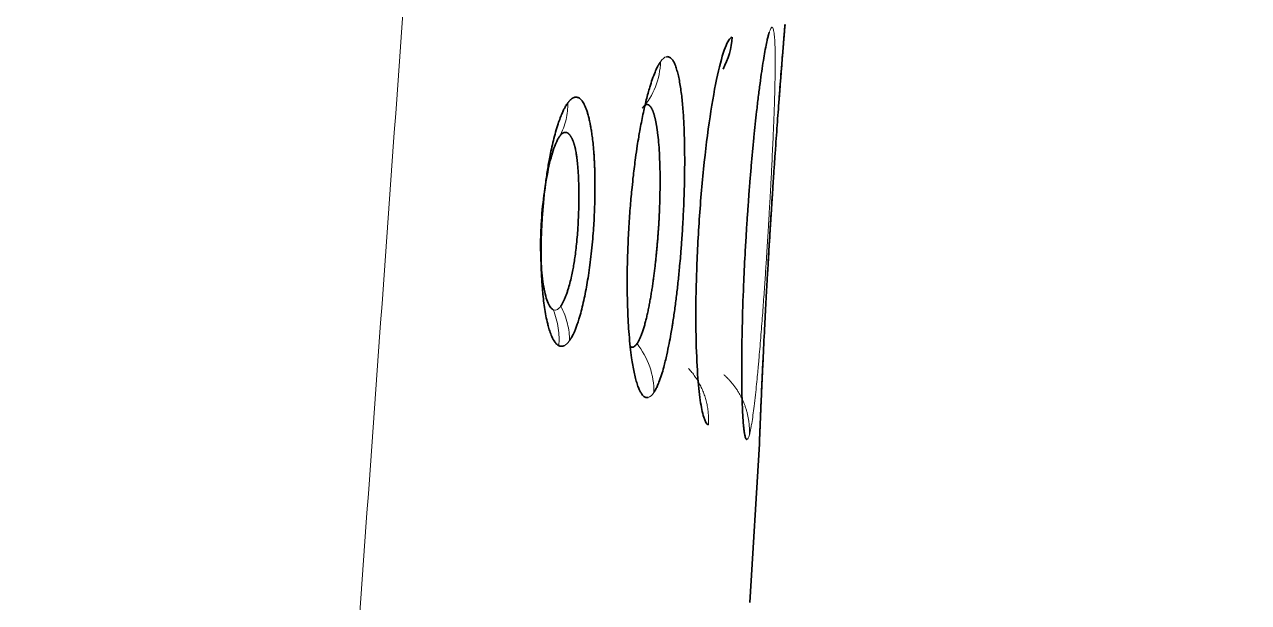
# Model space of a CAD drawing. Header units: inches. Extents: x -1096 to 3103, y -191 to 3207.
# Drawn here: x -32.59 to -24.66, y 1523.97 to 1527.71 of the extents above; entities that cross this region are included whole.
import ezdxf

# ---------------------------------------------------------------- set-up
doc = ezdxf.new("R2010")
doc.units = ezdxf.units.IN

msp = doc.modelspace()

# ---------------------------------------------------------------- linework, layer by layer
at = {"lineweight": 35}
for p, q in [((-27.6595, 1527.709), (-27.6619, 1527.6797)), ((-27.8882, 1523.966), (-27.8254, 1524.993))]:
    msp.add_line(p, q, dxfattribs=at)
msp.add_ellipse((-28.4935, 1527.6575), major_axis=(0.1255, -0.4789), ratio=0.993789, start_param=0.816449, end_param=1.255225, dxfattribs=at)
at = {"lineweight": 13}
for points, knots in [([(-24.657, 1604.0575), (-24.6612, 1604.0019), (-24.6697, 1603.8898), (-24.6825, 1603.7202), (-24.6954, 1603.5479), (-24.7085, 1603.373), (-24.7217, 1603.1954), (-24.7351, 1603.0151), (-24.7487, 1602.8322), (-24.7624, 1602.6465), (-24.7762, 1602.4583), (-24.8033, 1602.0882), (-24.8495, 1601.4522), (-24.9046, 1600.6884), (-24.9558, 1599.9769), (-24.9972, 1599.4027), (-25.0386, 1598.8284), (-25.08, 1598.2541), (-25.1215, 1597.6798), (-25.2023, 1596.5586), (-25.3127, 1595.03), (-25.4425, 1593.2333), (-25.5422, 1591.8545), (-25.6116, 1590.8938), (-25.6605, 1590.2177), (-25.6991, 1589.6825), (-25.7378, 1589.1445), (-25.7775, 1588.5933), (-25.8181, 1588.029), (-25.8596, 1587.4515), (-25.9021, 1586.8608), (-25.9455, 1586.257), (-25.9898, 1585.64), (-26.035, 1585.0098), (-26.0812, 1584.3665), (-26.1283, 1583.71), (-26.1763, 1583.0403), (-26.2252, 1582.3575), (-26.2751, 1581.6615), (-26.3258, 1580.9523), (-26.3776, 1580.23), (-26.4302, 1579.4945), (-26.4838, 1578.7459), (-26.5383, 1577.9841), (-26.5937, 1577.2091), (-26.7064, 1575.6334), (-26.878, 1573.2344), (-27.1101, 1569.9896), (-27.348, 1566.6641), (-27.5918, 1563.2577), (-27.8414, 1559.7706), (-28.0968, 1556.2027), (-28.3581, 1552.554), (-28.6288, 1548.7766), (-28.9068, 1544.8982), (-29.1902, 1540.9465), (-29.4735, 1536.9971), (-29.7568, 1533.05), (-30.0401, 1529.1052), (-30.3233, 1525.1627), (-30.6065, 1521.2225), (-30.8896, 1517.2847), (-31.1726, 1513.3491), (-31.4555, 1509.4158), (-31.7384, 1505.4849), (-32.0211, 1501.5563), (-32.3037, 1497.6299), (-32.4922, 1495.0131), (-32.5863, 1493.7051)], [0, 0, 0, 0, 0.001515, 0.003053, 0.004616, 0.006203, 0.007814, 0.009449, 0.011108, 0.012791, 0.014499, 0.01623, 0.022857, 0.031796, 0.037001, 0.042205, 0.047411, 0.052616, 0.057822, 0.063029, 0.083104, 0.099391, 0.111888, 0.120596, 0.125515, 0.130273, 0.135149, 0.140145, 0.14526, 0.150494, 0.155847, 0.16132, 0.166912, 0.172623, 0.178453, 0.184403, 0.190472, 0.19666, 0.202967, 0.209394, 0.21594, 0.222605, 0.229389, 0.236293, 0.243316, 0.250458, 0.27913, 0.308534, 0.338669, 0.369537, 0.401135, 0.433466, 0.466528, 0.500322, 0.536151, 0.571959, 0.607745, 0.64351, 0.679254, 0.714977, 0.750679, 0.78636, 0.822019, 0.857658, 0.893275, 0.928871, 0.964446, 1, 1, 1, 1]), ([(-27.8903, 1525.0522), (-27.89, 1525.0536), (-27.8891, 1525.0567), (-27.8878, 1525.0621), (-27.8862, 1525.0686), (-27.8844, 1525.0765), (-27.8824, 1525.086), (-27.8802, 1525.0973), (-27.8778, 1525.1106), (-27.8734, 1525.1362), (-27.8673, 1525.1764), (-27.8592, 1525.2385), (-27.8514, 1525.3059), (-27.8441, 1525.3757), (-27.838, 1525.4381), (-27.8331, 1525.4901), (-27.8296, 1525.5296), (-27.8273, 1525.5552), (-27.8242, 1525.5913), (-27.8199, 1525.6429), (-27.8139, 1525.7163), (-27.8083, 1525.7886), (-27.803, 1525.859), (-27.7981, 1525.9272), (-27.7934, 1525.9927), (-27.7891, 1526.0551), (-27.7851, 1526.1142), (-27.7814, 1526.1699), (-27.7781, 1526.2219), (-27.775, 1526.2701), (-27.7722, 1526.3144), (-27.7698, 1526.3548), (-27.7675, 1526.3912), (-27.7656, 1526.4237), (-27.7639, 1526.4521), (-27.7625, 1526.4765), (-27.7603, 1526.5147), (-27.7566, 1526.5795), (-27.751, 1526.683), (-27.744, 1526.818), (-27.7377, 1526.9516), (-27.7326, 1527.0724), (-27.7289, 1527.1722), (-27.7259, 1527.2673), (-27.7241, 1527.3469), (-27.7231, 1527.4131), (-27.7228, 1527.4682), (-27.7231, 1527.5196), (-27.7242, 1527.5665), (-27.7258, 1527.6039), (-27.7279, 1527.6326), (-27.7302, 1527.6539), (-27.7329, 1527.6697), (-27.7357, 1527.6802), (-27.7384, 1527.6864), (-27.7407, 1527.6895), (-27.7427, 1527.6907), (-27.7438, 1527.6909), (-27.7443, 1527.6909)], [0, 0, 0, 0, 0.004872, 0.010579, 0.017122, 0.024499, 0.03271, 0.041755, 0.051631, 0.062336, 0.094597, 0.12323, 0.155284, 0.182579, 0.205128, 0.222917, 0.235918, 0.244119, 0.247515, 0.270238, 0.291929, 0.312578, 0.332172, 0.350704, 0.368185, 0.384628, 0.400043, 0.414437, 0.42781, 0.440165, 0.451502, 0.461823, 0.471127, 0.479417, 0.486691, 0.492953, 0.4982, 0.516118, 0.543024, 0.578966, 0.624011, 0.654396, 0.685503, 0.717305, 0.749775, 0.772781, 0.796809, 0.821872, 0.847992, 0.875186, 0.895515, 0.916054, 0.936799, 0.954886, 0.970252, 0.982896, 0.992814, 1, 1, 1, 1]), ([(-28.5847, 1527.1675), (-28.5488, 1527.2071), (-28.4891, 1527.302), (-28.4674, 1527.4129), (-28.4663, 1527.4675)], [0, 0, 0, 0, 0.498334, 1, 1, 1, 1]), ([(-29.0667, 1527.201), (-29.0663, 1527.1651), (-29.0744, 1527.0891), (-29.1014, 1527.0185), (-29.1198, 1526.9845)], [0, 0, 0, 0, 0.475307, 1, 1, 1, 1]), ([(-29.1122, 1525.8855), (-29.1214, 1525.8721), (-29.1307, 1525.8638), (-29.1491, 1525.8571), (-29.1581, 1525.8587), (-29.1667, 1525.8651)], [0, 0, 0, 0, 0.5, 0.5, 1, 1, 1, 1]), ([(-29.1247, 1525.6289), (-29.1217, 1525.6661), (-29.1241, 1525.7465), (-29.1456, 1525.8237), (-29.1614, 1525.8616)], [0, 0, 0, 0, 0.47368, 1, 1, 1, 1]), ([(-29.0551, 1525.6623), (-29.0554, 1525.6983), (-29.0649, 1525.7754), (-29.0932, 1525.8494), (-29.1122, 1525.8855)], [0, 0, 0, 0, 0.477106, 1, 1, 1, 1]), ([(-28.6184, 1525.6428), (-28.5832, 1525.5986), (-28.5545, 1525.5471), (-28.5169, 1525.4383), (-28.508, 1525.3809), (-28.509, 1525.3258)], [0, 0, 0, 0, 0.5, 0.5, 1, 1, 1, 1]), ([(-27.8903, 1525.0522), (-27.8902, 1525.0557), (-27.8899, 1525.0627), (-27.8898, 1525.0733), (-27.8899, 1525.0839), (-27.8902, 1525.0946), (-27.8908, 1525.1053), (-27.8916, 1525.116), (-27.8926, 1525.1268), (-27.8939, 1525.1376), (-27.8955, 1525.1483), (-27.8973, 1525.1591), (-27.8993, 1525.1699), (-27.9016, 1525.1806), (-27.9041, 1525.1913), (-27.9068, 1525.2019), (-27.9098, 1525.2125), (-27.9131, 1525.2231), (-27.9166, 1525.2336), (-27.9203, 1525.244), (-27.9243, 1525.2543), (-27.9285, 1525.2645), (-27.9329, 1525.2747), (-27.9377, 1525.2847), (-27.9426, 1525.2946), (-27.9477, 1525.3044), (-27.9531, 1525.3141), (-27.9587, 1525.3237), (-27.9645, 1525.3331), (-27.9705, 1525.3424), (-27.9767, 1525.3515), (-27.9831, 1525.3605), (-27.9896, 1525.3694), (-27.9964, 1525.378), (-28.0033, 1525.3866), (-28.0103, 1525.3949), (-28.0176, 1525.4031), (-28.0249, 1525.411), (-28.0324, 1525.4188), (-28.0401, 1525.4264), (-28.0479, 1525.4338), (-28.0532, 1525.4386), (-28.0558, 1525.441)], [0, 0, 0, 0, 0.024309, 0.048737, 0.073277, 0.097921, 0.122662, 0.147492, 0.172405, 0.197393, 0.222448, 0.247563, 0.272731, 0.297944, 0.323197, 0.348483, 0.373794, 0.399127, 0.424474, 0.449831, 0.475193, 0.500556, 0.525915, 0.551268, 0.576611, 0.601938, 0.627244, 0.652524, 0.677773, 0.702983, 0.728149, 0.753263, 0.778319, 0.80331, 0.828228, 0.853067, 0.877817, 0.902473, 0.927027, 0.951471, 0.975797, 1, 1, 1, 1])]:
    msp.add_open_spline(points, degree=3, knots=knots, dxfattribs=at)
at = {"lineweight": 35}
for points, knots in [([(-27.6619, 1527.6797), (-27.662, 1527.6781), (-27.6623, 1527.6746), (-27.6628, 1527.6684), (-27.6635, 1527.6606), (-27.6643, 1527.6508), (-27.6653, 1527.6388), (-27.6665, 1527.6242), (-27.6687, 1527.5976), (-27.672, 1527.5567), (-27.677, 1527.4954), (-27.6825, 1527.4259), (-27.6888, 1527.3459), (-27.6955, 1527.2578), (-27.7023, 1527.1684), (-27.7088, 1527.0796), (-27.715, 1526.9935), (-27.7213, 1526.904), (-27.7277, 1526.8118), (-27.7329, 1526.7362), (-27.7371, 1526.673), (-27.7408, 1526.6171), (-27.7456, 1526.5435), (-27.7514, 1526.4519), (-27.7582, 1526.3424), (-27.7644, 1526.2398), (-27.7699, 1526.1457), (-27.7748, 1526.0612), (-27.7802, 1525.9639), (-27.786, 1525.8552), (-27.7937, 1525.7068), (-27.8026, 1525.527), (-27.8093, 1525.3798), (-27.8136, 1525.2836), (-27.816, 1525.2266), (-27.8183, 1525.1733), (-27.8203, 1525.1247), (-27.8219, 1525.0858), (-27.8232, 1525.0558), (-27.8241, 1525.0334), (-27.8247, 1525.0167), (-27.8252, 1525.0055), (-27.8254, 1524.9988), (-27.8255, 1524.9952), (-27.8256, 1524.9935), (-27.8256, 1524.9932), (-27.8256, 1524.993)], [0, 0, 0, 0, 0.005478, 0.012088, 0.019828, 0.028697, 0.038694, 0.049815, 0.062055, 0.094135, 0.122732, 0.153805, 0.184826, 0.215793, 0.246708, 0.271782, 0.296802, 0.321784, 0.346734, 0.371652, 0.381642, 0.396023, 0.414791, 0.437934, 0.465436, 0.497272, 0.515227, 0.536784, 0.561953, 0.590755, 0.623221, 0.684062, 0.749062, 0.772183, 0.796327, 0.821486, 0.847648, 0.874792, 0.895106, 0.915702, 0.936587, 0.954439, 0.969705, 0.982388, 0.992487, 1, 1, 1, 1]), ([(-27.7026, 1527.1624), (-27.7024, 1527.1656), (-27.6996, 1527.2026), (-27.6944, 1527.2711), (-27.6882, 1527.3526), (-27.6829, 1527.4204), (-27.6784, 1527.4769), (-27.6742, 1527.5299), (-27.6703, 1527.5782), (-27.6671, 1527.617), (-27.6647, 1527.6468), (-27.6629, 1527.669), (-27.6615, 1527.6857), (-27.6605, 1527.6969), (-27.66, 1527.7036), (-27.6597, 1527.707), (-27.6595, 1527.7086), (-27.6595, 1527.7089), (-27.6595, 1527.709)], [0, 0, 0, 0, 0.009648, 0.109729, 0.211715, 0.284115, 0.359772, 0.438728, 0.521049, 0.606793, 0.670847, 0.735553, 0.800894, 0.857989, 0.906456, 0.946289, 0.977476, 1, 1, 1, 1]), ([(-27.7614, 1527.6601), (-27.7619, 1527.6585), (-27.763, 1527.655), (-27.7649, 1527.6487), (-27.7671, 1527.6408), (-27.7696, 1527.631), (-27.7726, 1527.6189), (-27.776, 1527.6043), (-27.7817, 1527.5777), (-27.7896, 1527.5369), (-27.7999, 1527.4759), (-27.8105, 1527.4069), (-27.8215, 1527.3276), (-27.8327, 1527.2405), (-27.8431, 1527.152), (-27.8526, 1527.0644), (-27.8613, 1526.9793), (-27.8697, 1526.8911), (-27.8779, 1526.8002), (-27.8842, 1526.7255), (-27.8892, 1526.6629), (-27.8935, 1526.6075), (-27.8988, 1526.5348), (-27.905, 1526.4449), (-27.9118, 1526.3376), (-27.92, 1526.1936), (-27.9297, 1525.9906), (-27.9359, 1525.7989), (-27.939, 1525.6451), (-27.9401, 1525.5452), (-27.9403, 1525.4489), (-27.9396, 1525.368), (-27.9383, 1525.3006), (-27.9366, 1525.2449), (-27.9344, 1525.1932), (-27.9316, 1525.1463), (-27.9284, 1525.1089), (-27.9252, 1525.0801), (-27.9219, 1525.0586), (-27.9186, 1525.0427), (-27.9153, 1525.0322), (-27.9124, 1525.026), (-27.9099, 1525.0228), (-27.9079, 1525.0215), (-27.9067, 1525.0213), (-27.9062, 1525.0213)], [0, 0, 0, 0, 0.005489, 0.012106, 0.019849, 0.028718, 0.03871, 0.049822, 0.062049, 0.094134, 0.122722, 0.153793, 0.184814, 0.215782, 0.246701, 0.271782, 0.296807, 0.321791, 0.346741, 0.371656, 0.38183, 0.396322, 0.415129, 0.438238, 0.465633, 0.497291, 0.548689, 0.623092, 0.653058, 0.684038, 0.716037, 0.749085, 0.772414, 0.796664, 0.821824, 0.847885, 0.874825, 0.895221, 0.915812, 0.936601, 0.954502, 0.969791, 0.982471, 0.992541, 1, 1, 1, 1]), ([(-28.4663, 1527.4675), (-28.4673, 1527.466), (-28.4696, 1527.4626), (-28.4733, 1527.4568), (-28.4777, 1527.4494), (-28.4827, 1527.4405), (-28.4883, 1527.4296), (-28.4946, 1527.4164), (-28.505, 1527.3927), (-28.5188, 1527.3568), (-28.5379, 1527.2977), (-28.5584, 1527.2231), (-28.5802, 1527.1281), (-28.5962, 1527.045), (-28.6082, 1526.9757), (-28.6176, 1526.9174), (-28.6295, 1526.8348), (-28.6409, 1526.7443), (-28.652, 1526.6412), (-28.662, 1526.5311), (-28.6717, 1526.3954), (-28.6774, 1526.276), (-28.6806, 1526.173), (-28.6821, 1526.0844), (-28.682, 1525.9773), (-28.6789, 1525.8435), (-28.6703, 1525.6924), (-28.6577, 1525.5765), (-28.6458, 1525.5011), (-28.6374, 1525.4568), (-28.628, 1525.4164), (-28.6176, 1525.3805), (-28.6073, 1525.3522), (-28.5972, 1525.3308), (-28.5877, 1525.3152), (-28.5782, 1525.3041), (-28.5694, 1525.2974), (-28.5619, 1525.2939), (-28.5555, 1525.2926), (-28.5503, 1525.2925), (-28.5472, 1525.293), (-28.5459, 1525.2932)], [0, 0, 0, 0, 0.005554, 0.012212, 0.019972, 0.028835, 0.038798, 0.049857, 0.062009, 0.094144, 0.122654, 0.164029, 0.205336, 0.246577, 0.261309, 0.282117, 0.309016, 0.346447, 0.371562, 0.40803, 0.449921, 0.49717, 0.518469, 0.546547, 0.581427, 0.623161, 0.683442, 0.749063, 0.772788, 0.797238, 0.822404, 0.848274, 0.87483, 0.895236, 0.915826, 0.936607, 0.954255, 0.969416, 0.982094, 0.992289, 1, 1, 1, 1]), ([(-28.509, 1525.3258), (-28.508, 1525.3274), (-28.5058, 1525.3309), (-28.5022, 1525.3369), (-28.498, 1525.3444), (-28.4933, 1525.3534), (-28.4881, 1525.3644), (-28.4823, 1525.3776), (-28.4726, 1525.4015), (-28.46, 1525.4376), (-28.4429, 1525.4963), (-28.4264, 1525.564), (-28.4111, 1525.6374), (-28.3998, 1525.6984), (-28.3923, 1525.7432), (-28.384, 1525.7949), (-28.3742, 1525.8617), (-28.3624, 1525.9529), (-28.3516, 1526.0476), (-28.343, 1526.1339), (-28.3355, 1526.218), (-28.3286, 1526.3074), (-28.3212, 1526.421), (-28.315, 1526.5473), (-28.3093, 1526.7255), (-28.3088, 1526.8935), (-28.3135, 1527.0467), (-28.3196, 1527.1519), (-28.3271, 1527.233), (-28.335, 1527.2932), (-28.342, 1527.3368), (-28.3501, 1527.377), (-28.3594, 1527.4131), (-28.3689, 1527.4414), (-28.3783, 1527.4629), (-28.3873, 1527.4783), (-28.3964, 1527.4893), (-28.405, 1527.4961), (-28.4125, 1527.4995), (-28.4188, 1527.5007), (-28.4239, 1527.5008), (-28.427, 1527.5003), (-28.4282, 1527.5001)], [0, 0, 0, 0, 0.00574, 0.012539, 0.020395, 0.029309, 0.039278, 0.0503, 0.062374, 0.094808, 0.123301, 0.163195, 0.195598, 0.220506, 0.237864, 0.247638, 0.279014, 0.310359, 0.341623, 0.372778, 0.393309, 0.421103, 0.456142, 0.498405, 0.538106, 0.624054, 0.66412, 0.706058, 0.749801, 0.773059, 0.797214, 0.822278, 0.848274, 0.875218, 0.895535, 0.916069, 0.936814, 0.954645, 0.96988, 0.982521, 0.992562, 1, 1, 1, 1]), ([(-29.0667, 1527.201), (-29.0682, 1527.1989), (-29.0716, 1527.194), (-29.0776, 1527.1848), (-29.0851, 1527.1721), (-29.0942, 1527.1548), (-29.1047, 1527.1321), (-29.1166, 1527.1028), (-29.1305, 1527.0635), (-29.1454, 1527.015), (-29.1599, 1526.9595), (-29.1726, 1526.9045), (-29.1855, 1526.8414), (-29.1987, 1526.7658), (-29.2119, 1526.6735), (-29.2212, 1526.5911), (-29.2288, 1526.5077), (-29.2336, 1526.4397), (-29.2369, 1526.3722), (-29.2386, 1526.3228), (-29.2395, 1526.2798), (-29.2401, 1526.2332), (-29.2399, 1526.1734), (-29.2376, 1526.0919), (-29.2329, 1526.0135), (-29.2266, 1525.9447), (-29.2198, 1525.8892), (-29.2111, 1525.8339), (-29.2021, 1525.7905), (-29.1929, 1525.7539), (-29.1831, 1525.7206), (-29.169, 1525.6836), (-29.1535, 1525.6554), (-29.1374, 1525.6367), (-29.1244, 1525.6281), (-29.1128, 1525.625), (-29.1042, 1525.625), (-29.0971, 1525.6263), (-29.0929, 1525.6279), (-29.091, 1525.6285)], [0, 0, 0, 0, 0.00838, 0.019828, 0.034311, 0.051779, 0.07223, 0.095696, 0.122213, 0.156817, 0.188919, 0.218495, 0.245511, 0.285003, 0.326851, 0.370915, 0.392493, 0.433838, 0.457227, 0.478268, 0.49699, 0.512576, 0.538783, 0.575717, 0.623427, 0.651319, 0.681697, 0.714579, 0.749997, 0.768411, 0.795415, 0.831012, 0.875167, 0.903589, 0.936491, 0.95725, 0.97475, 0.989001, 1, 1, 1, 1]), ([(-29.0301, 1527.2347), (-29.0311, 1527.2342), (-29.0332, 1527.2332), (-29.0364, 1527.2313), (-29.0395, 1527.2293), (-29.0426, 1527.227), (-29.0457, 1527.2244), (-29.0488, 1527.2217), (-29.0518, 1527.2187), (-29.0548, 1527.2156), (-29.0578, 1527.2122), (-29.0608, 1527.2086), (-29.0638, 1527.2049), (-29.0657, 1527.2023), (-29.0667, 1527.201)], [0, 0, 0, 0, 0.087726, 0.174597, 0.26064, 0.345882, 0.430348, 0.514063, 0.597044, 0.679271, 0.760709, 0.841329, 0.921101, 1, 1, 1, 1]), ([(-29.0551, 1525.6623), (-29.0538, 1525.6644), (-29.0506, 1525.6691), (-29.0454, 1525.6775), (-29.0391, 1525.6885), (-29.0319, 1525.7024), (-29.0237, 1525.7201), (-29.0146, 1525.742), (-29.0047, 1525.7689), (-28.9928, 1525.8052), (-28.9797, 1525.8513), (-28.9662, 1525.9067), (-28.9541, 1525.9639), (-28.943, 1526.023), (-28.9329, 1526.0852), (-28.9233, 1526.1523), (-28.9145, 1526.2252), (-28.907, 1526.3002), (-28.9011, 1526.372), (-28.897, 1526.4352), (-28.8944, 1526.4879), (-28.8928, 1526.5301), (-28.8918, 1526.562), (-28.8914, 1526.5835), (-28.8911, 1526.6018), (-28.8908, 1526.6205), (-28.8906, 1526.6432), (-28.8905, 1526.6666), (-28.8906, 1526.6906), (-28.8909, 1526.7152), (-28.8914, 1526.7403), (-28.8921, 1526.766), (-28.893, 1526.792), (-28.8942, 1526.8184), (-28.8956, 1526.845), (-28.898, 1526.8824), (-28.9018, 1526.9268), (-28.9071, 1526.974), (-28.9124, 1527.0124), (-28.9174, 1527.0429), (-28.9218, 1527.0664), (-28.9267, 1527.0899), (-28.9326, 1527.1144), (-28.94, 1527.1402), (-28.9477, 1527.1626), (-28.9555, 1527.1819), (-28.9635, 1527.198), (-28.9728, 1527.2131), (-28.9845, 1527.227), (-28.997, 1527.2354), (-29.0084, 1527.2384), (-29.0168, 1527.2384), (-29.0239, 1527.237), (-29.0282, 1527.2354), (-29.0301, 1527.2347)], [0, 0, 0, 0, 0.008312, 0.018718, 0.031215, 0.045793, 0.062447, 0.081166, 0.101965, 0.12488, 0.158032, 0.189933, 0.220552, 0.249847, 0.279081, 0.309902, 0.342245, 0.37604, 0.40723, 0.433936, 0.456243, 0.474204, 0.487831, 0.49712, 0.502069, 0.511588, 0.521488, 0.53177, 0.542435, 0.553485, 0.564918, 0.576737, 0.588939, 0.601522, 0.614485, 0.627837, 0.657455, 0.683638, 0.706353, 0.725554, 0.7412, 0.75326, 0.775273, 0.796753, 0.817681, 0.838042, 0.857822, 0.877012, 0.903556, 0.937505, 0.957454, 0.974506, 0.988684, 1, 1, 1, 1]), ([(-28.56, 1527.1897), (-28.5593, 1527.1899), (-28.5578, 1527.1904), (-28.5556, 1527.1907), (-28.5535, 1527.1909), (-28.5514, 1527.1908), (-28.5493, 1527.1905), (-28.5473, 1527.19), (-28.5453, 1527.1892), (-28.5433, 1527.1883), (-28.5414, 1527.1872), (-28.5395, 1527.1858), (-28.5376, 1527.1843), (-28.5357, 1527.1826), (-28.5339, 1527.1807), (-28.5321, 1527.1786), (-28.5304, 1527.1764), (-28.5286, 1527.174), (-28.5269, 1527.1714), (-28.5253, 1527.1687), (-28.5237, 1527.1658), (-28.5221, 1527.1628), (-28.5205, 1527.1596), (-28.5189, 1527.1563), (-28.5174, 1527.1529), (-28.516, 1527.1493), (-28.5145, 1527.1457), (-28.5131, 1527.1418), (-28.5117, 1527.1379), (-28.5103, 1527.1339), (-28.509, 1527.1297), (-28.5077, 1527.1255), (-28.5064, 1527.1211), (-28.5052, 1527.1167), (-28.504, 1527.1121), (-28.5028, 1527.1075), (-28.5016, 1527.1027), (-28.5005, 1527.0979), (-28.4994, 1527.093), (-28.4983, 1527.0881), (-28.4972, 1527.0831), (-28.4962, 1527.0779), (-28.4952, 1527.0728), (-28.4942, 1527.0676), (-28.4933, 1527.0623), (-28.4923, 1527.0569), (-28.4914, 1527.0516), (-28.4905, 1527.0461), (-28.4897, 1527.0407), (-28.4889, 1527.0352), (-28.488, 1527.0296), (-28.4872, 1527.0241), (-28.4865, 1527.0185), (-28.4857, 1527.0129), (-28.4828, 1526.9903), (-28.4781, 1526.9469), (-28.4732, 1526.8765), (-28.4699, 1526.7969), (-28.4685, 1526.7084), (-28.4693, 1526.6121), (-28.4713, 1526.5419), (-28.4729, 1526.5021), (-28.4732, 1526.4945), (-28.4736, 1526.4865), (-28.474, 1526.4782), (-28.4744, 1526.4696), (-28.4748, 1526.4606), (-28.4753, 1526.4514), (-28.4759, 1526.4418), (-28.4764, 1526.432), (-28.477, 1526.4218), (-28.4777, 1526.4113), (-28.4783, 1526.4005), (-28.4791, 1526.3894), (-28.4798, 1526.378), (-28.4807, 1526.3663), (-28.4815, 1526.3543), (-28.4825, 1526.342), (-28.4834, 1526.3294), (-28.4845, 1526.3165), (-28.4855, 1526.3033), (-28.4867, 1526.2899), (-28.4879, 1526.2762), (-28.4891, 1526.2622), (-28.4905, 1526.248), (-28.4918, 1526.2335), (-28.4933, 1526.2188), (-28.4948, 1526.2039), (-28.4964, 1526.1887), (-28.4981, 1526.1733), (-28.4998, 1526.1577), (-28.5016, 1526.1419), (-28.5035, 1526.1259), (-28.5055, 1526.1098), (-28.5075, 1526.0935), (-28.5097, 1526.0771), (-28.5119, 1526.0606), (-28.5142, 1526.0439), (-28.5166, 1526.0273), (-28.519, 1526.0105), (-28.5216, 1525.9938), (-28.5243, 1525.977), (-28.527, 1525.9603), (-28.5298, 1525.9436), (-28.5328, 1525.927), (-28.5358, 1525.9105), (-28.5389, 1525.8942), (-28.542, 1525.878), (-28.5453, 1525.862), (-28.5487, 1525.8462), (-28.5521, 1525.8307), (-28.5557, 1525.8155), (-28.5593, 1525.8005), (-28.563, 1525.786), (-28.5668, 1525.7717), (-28.5707, 1525.7579), (-28.5746, 1525.7445), (-28.5787, 1525.7315), (-28.5828, 1525.7191), (-28.587, 1525.7072), (-28.5913, 1525.6959), (-28.5957, 1525.6852), (-28.6001, 1525.6752), (-28.6046, 1525.6658), (-28.6091, 1525.6573), (-28.6138, 1525.6495), (-28.6168, 1525.645), (-28.6184, 1525.6428)], [0, 0, 0, 0, 0.005865, 0.011687, 0.017466, 0.023202, 0.028896, 0.034548, 0.040159, 0.045728, 0.051256, 0.056744, 0.062191, 0.067598, 0.072964, 0.078291, 0.083577, 0.088824, 0.09403, 0.099197, 0.104323, 0.109409, 0.114456, 0.119462, 0.124428, 0.129354, 0.13424, 0.139087, 0.143893, 0.14866, 0.153387, 0.158074, 0.162721, 0.167329, 0.171897, 0.176426, 0.180915, 0.185365, 0.189776, 0.194148, 0.198481, 0.202775, 0.20703, 0.211247, 0.215425, 0.219564, 0.223665, 0.227727, 0.231751, 0.235736, 0.239683, 0.243591, 0.247461, 0.251293, 0.255086, 0.293166, 0.332769, 0.373855, 0.41637, 0.460265, 0.505542, 0.508741, 0.512072, 0.515536, 0.519132, 0.522861, 0.526723, 0.530717, 0.534844, 0.539104, 0.543496, 0.548021, 0.552678, 0.557469, 0.562392, 0.567448, 0.572636, 0.577957, 0.583411, 0.588998, 0.594717, 0.600568, 0.606552, 0.612669, 0.618919, 0.625302, 0.631818, 0.638469, 0.645255, 0.652176, 0.659233, 0.666427, 0.673758, 0.681227, 0.688832, 0.696573, 0.70445, 0.71246, 0.720603, 0.728878, 0.737285, 0.745822, 0.754488, 0.763283, 0.772204, 0.781251, 0.790421, 0.799713, 0.809123, 0.818654, 0.828304, 0.838077, 0.847971, 0.857989, 0.868132, 0.8784, 0.888796, 0.899319, 0.909973, 0.920758, 0.931677, 0.942732, 0.953922, 0.965245, 0.9767, 0.988285, 1, 1, 1, 1]), ([(-29.1667, 1525.8651), (-29.1732, 1525.87), (-29.1794, 1525.8775), (-29.1912, 1525.8977), (-29.1968, 1525.9105), (-29.2072, 1525.9411), (-29.212, 1525.9589), (-29.2207, 1525.9988), (-29.2284, 1526.0428), (-29.234, 1526.0938), (-29.2385, 1526.1476), (-29.2402, 1526.176), (-29.2424, 1526.2347), (-29.2429, 1526.2651), (-29.2426, 1526.327), (-29.2417, 1526.3585), (-29.2373, 1526.4534), (-29.2318, 1526.5172), (-29.2171, 1526.64), (-29.2077, 1526.699), (-29.1863, 1526.8061), (-29.1741, 1526.8542), (-29.1546, 1526.9137), (-29.1478, 1526.9314), (-29.1375, 1526.9543), (-29.134, 1526.9613), (-29.1269, 1526.9739), (-29.1233, 1526.9796), (-29.1198, 1526.9845)], [0, 0, 0, 0, 0.0625, 0.0625, 0.125, 0.125, 0.1875, 0.1875, 0.25, 0.3125, 0.3125, 0.375, 0.375, 0.4375, 0.4375, 0.5, 0.5, 0.625, 0.625, 0.75, 0.75, 0.875, 0.875, 0.9375, 0.9375, 0.96875, 0.96875, 1, 1, 1, 1]), ([(-29.1198, 1526.9845), (-29.1159, 1526.99), (-29.1119, 1526.9946), (-29.1041, 1527.002), (-29.1003, 1527.0048), (-29.0965, 1527.0068)], [0, 0, 0, 0, 0.5, 0.5, 1, 1, 1, 1]), ([(-29.0965, 1527.0068), (-29.0957, 1527.0072), (-29.0941, 1527.008), (-29.0917, 1527.009), (-29.0894, 1527.0097), (-29.0871, 1527.0102), (-29.0848, 1527.0106), (-29.0826, 1527.0107), (-29.0804, 1527.0106), (-29.0783, 1527.0104), (-29.0763, 1527.0099), (-29.0742, 1527.0094), (-29.0722, 1527.0086), (-29.0703, 1527.0078), (-29.0684, 1527.0068), (-29.0665, 1527.0056), (-29.0647, 1527.0044), (-29.063, 1527.003), (-29.0612, 1527.0015), (-29.0595, 1527), (-29.0579, 1526.9983), (-29.0563, 1526.9966), (-29.0547, 1526.9947), (-29.0532, 1526.9928), (-29.0517, 1526.9909), (-29.0502, 1526.9889), (-29.0488, 1526.9868), (-29.0475, 1526.9847), (-29.0461, 1526.9825), (-29.0448, 1526.9803), (-29.0436, 1526.9781), (-29.0424, 1526.9758), (-29.0412, 1526.9736), (-29.04, 1526.9713), (-29.0389, 1526.969), (-29.0378, 1526.9666), (-29.0368, 1526.9643), (-29.0357, 1526.962), (-29.0348, 1526.9597), (-29.0338, 1526.9574), (-29.0329, 1526.9551), (-29.032, 1526.9529), (-29.0312, 1526.9506), (-29.0303, 1526.9484), (-29.0295, 1526.9462), (-29.0288, 1526.944), (-29.028, 1526.9419), (-29.0273, 1526.9398), (-29.0266, 1526.9377), (-29.026, 1526.9357), (-29.0254, 1526.9337), (-29.0248, 1526.9318), (-29.0242, 1526.9299), (-29.0237, 1526.9281), (-29.0231, 1526.9263), (-29.0227, 1526.9246), (-29.0222, 1526.923), (-29.0218, 1526.9214), (-29.0213, 1526.9199), (-29.0209, 1526.9184), (-29.0206, 1526.917), (-29.0202, 1526.9157), (-29.0199, 1526.9144), (-29.0196, 1526.9132), (-29.0193, 1526.9121), (-29.0191, 1526.911), (-29.0189, 1526.9101), (-29.0179, 1526.9058), (-29.0158, 1526.8959), (-29.0124, 1526.8771), (-29.0082, 1526.8496), (-29.0037, 1526.8119), (-28.9994, 1526.7606), (-28.9965, 1526.6996), (-28.9951, 1526.6349), (-28.9952, 1526.5784), (-28.9958, 1526.5204), (-28.998, 1526.4494), (-29.0024, 1526.3726), (-29.0083, 1526.3022), (-29.0142, 1526.2481), (-29.0205, 1526.2002), (-29.0271, 1526.1579), (-29.0344, 1526.1176), (-29.043, 1526.0761), (-29.0536, 1526.0322), (-29.0628, 1526), (-29.0696, 1525.9788), (-29.0733, 1525.9678), (-29.0771, 1525.9569), (-29.0811, 1525.9464), (-29.0852, 1525.9362), (-29.0894, 1525.9264), (-29.0937, 1525.9171), (-29.0982, 1525.9082), (-29.1027, 1525.8999), (-29.1074, 1525.8922), (-29.1106, 1525.8878), (-29.1122, 1525.8855)], [0, 0, 0, 0, 0.006402, 0.012718, 0.018948, 0.025094, 0.031155, 0.037133, 0.043028, 0.04884, 0.054569, 0.060216, 0.065781, 0.071264, 0.076665, 0.081984, 0.08722, 0.092375, 0.097449, 0.10244, 0.107349, 0.112176, 0.116921, 0.121583, 0.126163, 0.13066, 0.135075, 0.139407, 0.143656, 0.147821, 0.151904, 0.155903, 0.159818, 0.16365, 0.167397, 0.171061, 0.174641, 0.178137, 0.181548, 0.184875, 0.188117, 0.191275, 0.194348, 0.197337, 0.20024, 0.203059, 0.205792, 0.208441, 0.211005, 0.213483, 0.215876, 0.218184, 0.220407, 0.222544, 0.224596, 0.226563, 0.228444, 0.23024, 0.231951, 0.233576, 0.235115, 0.23657, 0.237938, 0.239222, 0.240419, 0.241532, 0.242559, 0.2435, 0.254774, 0.272666, 0.297131, 0.32809, 0.365456, 0.412583, 0.454131, 0.490059, 0.516928, 0.558931, 0.61621, 0.652384, 0.685699, 0.716076, 0.743451, 0.769233, 0.799226, 0.833359, 0.871554, 0.882023, 0.892722, 0.903654, 0.914822, 0.926232, 0.937891, 0.949803, 0.96197, 0.974391, 0.987067, 1, 1, 1, 1]), ([(-27.7725, 1526.099), (-27.7713, 1526.121), (-27.7673, 1526.1901), (-27.7597, 1526.3194), (-27.7515, 1526.4513), (-27.7451, 1526.5514), (-27.7425, 1526.5921), (-27.7414, 1526.6087)], [0, 0, 0, 0, 0.130763, 0.409682, 0.758033, 0.901034, 1, 1, 1, 1]), ([(-28.6184, 1525.6428), (-28.6253, 1525.6325), (-28.6321, 1525.6256), (-28.6456, 1525.6186), (-28.6522, 1525.6185), (-28.6587, 1525.6218)], [0, 0, 0, 0, 0.5, 0.5, 1, 1, 1, 1]), ([(-27.8244, 1525.0225), (-27.8243, 1525.0239), (-27.8242, 1525.0269), (-27.824, 1525.0322), (-27.8238, 1525.0387), (-27.8234, 1525.0466), (-27.8231, 1525.056), (-27.8226, 1525.0672), (-27.8221, 1525.0805), (-27.8211, 1525.1061), (-27.8195, 1525.1464), (-27.8168, 1525.2092), (-27.8139, 1525.2778), (-27.8107, 1525.3494), (-27.8078, 1525.4132), (-27.8054, 1525.4659), (-27.8035, 1525.5054), (-27.8024, 1525.5301), (-27.8018, 1525.5415), (-27.8017, 1525.5445), (-27.8017, 1525.5445)], [0, 0, 0, 0, 0.019601, 0.042601, 0.068998, 0.09879, 0.131975, 0.168548, 0.208504, 0.251833, 0.382038, 0.497843, 0.629566, 0.741325, 0.833173, 0.905044, 0.956828, 0.988474, 0.999966, 1, 1, 1, 1])]:
    msp.add_open_spline(points, degree=3, knots=knots, dxfattribs=at)
at = {"lineweight": 13}
for points in [[(-27.7443, 1527.6909), (-27.7492, 1527.6903), (-27.755, 1527.6802), (-27.7614, 1527.6601)], [(-28.4282, 1527.5001), (-28.4404, 1527.4971), (-28.4532, 1527.4863), (-28.4663, 1527.4675)], [(-29.1669, 1525.8651), (-29.1651, 1525.8637), (-29.1632, 1525.8625), (-29.1614, 1525.8616)], [(-29.091, 1525.6285), (-29.0791, 1525.634), (-29.0671, 1525.6451), (-29.0551, 1525.6623)], [(-28.5459, 1525.2932), (-28.5338, 1525.2962), (-28.5214, 1525.307), (-28.509, 1525.3258)], [(-27.9062, 1525.0213), (-27.9012, 1525.0219), (-27.8959, 1525.0321), (-27.8903, 1525.0522)]]:
    msp.add_open_spline(points, degree=3, dxfattribs=at)
at = {"lineweight": 35}
msp.add_open_spline([(-28.0021, 1527.6275), (-28.0164, 1527.6238), (-28.0466, 1527.5767), (-28.097, 1527.3968), (-28.1464, 1527.1219), (-28.1891, 1526.7794), (-28.2205, 1526.3995), (-28.2372, 1526.0155), (-28.2379, 1525.6778), (-28.2266, 1525.4305), (-28.2094, 1525.2677), (-28.1875, 1525.1587), (-28.1673, 1525.1202), (-28.1557, 1525.1157)], degree=3, dxfattribs=at)
at = {"lineweight": 13}
msp.add_rational_spline([(-28.2838, 1525.4811), (-28.192, 1525.3807), (-28.1469, 1525.252), (-28.1557, 1525.1157)], [1.04149712012, 0.986019756647, 0.986168021816, 1.04194191562], degree=3, dxfattribs=at)

doc.saveas('drawing.dxf')
